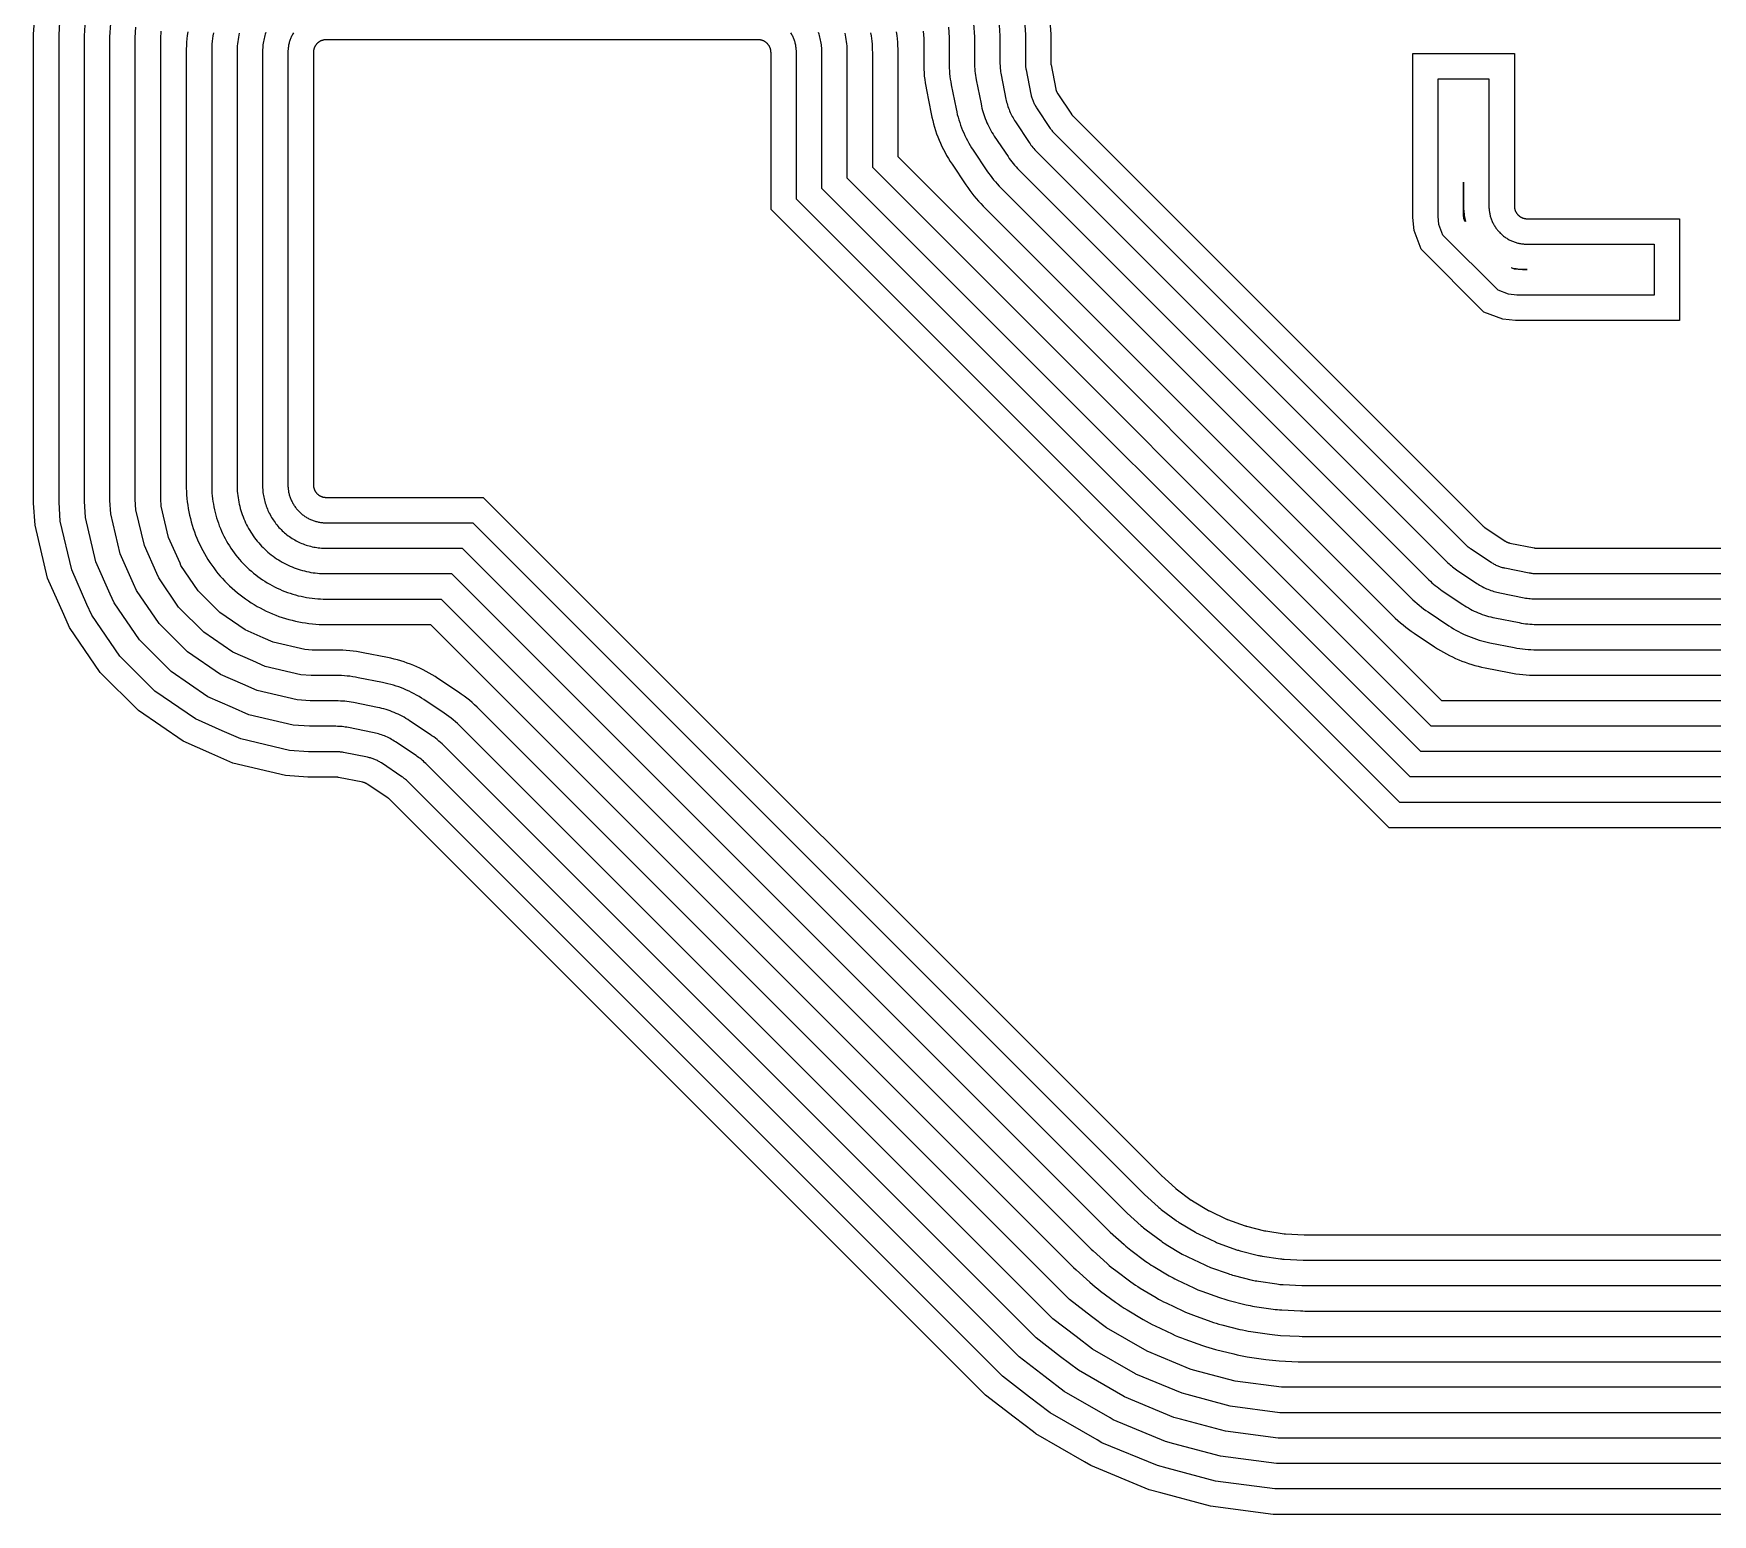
# Model space of a CAD drawing. Header units: metres. Extents: x 4.9 to 17.8, y 3.1 to 11.9.
# Drawn here: x 4.93 to 11.53, y 3.12 to 8.94 of the extents above; entities that cross this region are included whole.
import ezdxf

# ---------------------------------------------------------------- set-up
doc = ezdxf.new("R2010")
doc.units = ezdxf.units.M

msp = doc.modelspace()

# ---------------------------------------------------------------- linework, layer by layer
for points in [[(4.9306, 8.9413), (4.9366, 9.028)], [(5.0306, 8.9379), (5.0358, 9.013)], [(5.1306, 8.9344), (5.135, 8.998)], [(5.2306, 8.9309), (5.2342, 8.983)], [(8.6279, 8.983), (8.6316, 8.9309), (8.6316, 8.83), (8.6317, 8.8214), (8.632, 8.8129), (8.6325, 8.8043), (8.6332, 8.7957), (8.6342, 8.7872), (8.6354, 8.7787), (8.6367, 8.7702), (8.6383, 8.7617), (8.6572, 8.6665), (8.659, 8.6581), (8.661, 8.6497), (8.6632, 8.6414), (8.6656, 8.6331), (8.6682, 8.6249), (8.671, 8.6168), (8.674, 8.6088), (8.6772, 8.6008), (8.6805, 8.5929), (8.6841, 8.5851), (8.6879, 8.5774), (8.6918, 8.5698), (8.696, 8.5622), (8.7003, 8.5548), (8.7048, 8.5475), (8.7095, 8.5403), (8.7635, 8.4595), (8.7683, 8.4524), (8.7734, 8.4455), (8.7786, 8.4386), (8.7839, 8.4319), (8.7895, 8.4253), (8.7952, 8.4189), (8.801, 8.4126), (8.807, 8.4065), (10.4186, 6.7949), (10.4247, 6.7889), (10.431, 6.7831), (10.4374, 6.7774), (10.444, 6.7718), (10.4507, 6.7665), (10.4576, 6.7613), (10.4645, 6.7562), (10.4716, 6.7514), (10.5524, 6.6974), (10.5596, 6.6927), (10.5669, 6.6882), (10.5743, 6.6839), (10.5819, 6.6797), (10.5895, 6.6758), (10.5972, 6.672), (10.605, 6.6684), (10.6129, 6.6651), (10.6209, 6.6619), (10.6289, 6.6589), (10.6371, 6.6561), (10.6452, 6.6535), (10.6535, 6.6511), (10.6618, 6.6489), (10.6702, 6.6469), (10.6786, 6.6451), (10.7738, 6.6262), (10.7823, 6.6246), (10.7908, 6.6232), (10.7993, 6.6221), (10.8078, 6.6211), (10.8164, 6.6204), (10.825, 6.6199), (10.8335, 6.6196), (10.8421, 6.6195), (12.9223, 6.6195)], [(8.7271, 8.998), (8.7316, 8.9344), (8.7316, 8.83), (8.7316, 8.8239), (8.7319, 8.8178), (8.7322, 8.8116), (8.7328, 8.8055), (8.7334, 8.7994), (8.7343, 8.7933), (8.7352, 8.7873), (8.7364, 8.7813), (8.7553, 8.686), (8.7566, 8.68), (8.758, 8.674), (8.7596, 8.6681), (8.7613, 8.6622), (8.7631, 8.6563), (8.7651, 8.6505), (8.7673, 8.6448), (8.7695, 8.6391), (8.772, 8.6334), (8.7745, 8.6278), (8.7772, 8.6223), (8.78, 8.6169), (8.783, 8.6115), (8.7861, 8.6062), (8.7893, 8.601), (8.7926, 8.5958), (8.8466, 8.5151), (8.8501, 8.51), (8.8537, 8.505), (8.8574, 8.5001), (8.8612, 8.4954), (8.8652, 8.4907), (8.8693, 8.4861), (8.8734, 8.4816), (8.8777, 8.4772), (10.4893, 6.8656), (10.4937, 6.8613), (10.4982, 6.8572), (10.5028, 6.8531), (10.5075, 6.8491), (10.5123, 6.8453), (10.5171, 6.8416), (10.5221, 6.838), (10.5272, 6.8345), (10.6079, 6.7805), (10.6131, 6.7772), (10.6183, 6.774), (10.6236, 6.7709), (10.629, 6.7679), (10.6344, 6.7651), (10.64, 6.7624), (10.6455, 6.7599), (10.6512, 6.7574), (10.6569, 6.7552), (10.6626, 6.753), (10.6684, 6.751), (10.6743, 6.7492), (10.6802, 6.7475), (10.6861, 6.7459), (10.6921, 6.7445), (10.6981, 6.7432), (10.7934, 6.7243), (10.7994, 6.7231), (10.8054, 6.7222), (10.8115, 6.7213), (10.8176, 6.7207), (10.8237, 6.7201), (10.8299, 6.7198), (10.836, 6.7195), (10.8421, 6.7195), (12.9223, 6.7195)], [(8.8263, 9.013), (8.8316, 8.9379), (8.8316, 8.83), (8.8316, 8.8263), (8.8317, 8.8227), (8.832, 8.819), (8.8323, 8.8153), (8.8327, 8.8117), (8.8332, 8.808), (8.8338, 8.8044), (8.8344, 8.8008), (8.8534, 8.7055), (8.8542, 8.7019), (8.855, 8.6983), (8.856, 8.6947), (8.857, 8.6912), (8.8581, 8.6877), (8.8593, 8.6842), (8.8606, 8.6808), (8.8619, 8.6773), (8.8634, 8.674), (8.8649, 8.6706), (8.8665, 8.6673), (8.8682, 8.664), (8.87, 8.6608), (8.8719, 8.6576), (8.8738, 8.6545), (8.8758, 8.6514), (8.9298, 8.5706), (8.9319, 8.5676), (8.934, 8.5646), (8.9362, 8.5617), (8.9385, 8.5588), (8.9409, 8.556), (8.9434, 8.5532), (8.9459, 8.5505), (8.9484, 8.5479), (10.56, 6.9363), (10.5626, 6.9338), (10.5653, 6.9312), (10.5681, 6.9288), (10.5709, 6.9264), (10.5738, 6.9241), (10.5767, 6.9219), (10.5797, 6.9198), (10.5827, 6.9177), (10.6635, 6.8637), (10.6666, 6.8617), (10.6697, 6.8598), (10.6729, 6.8579), (10.6761, 6.8561), (10.6794, 6.8544), (10.6827, 6.8528), (10.6861, 6.8513), (10.6894, 6.8498), (10.6929, 6.8485), (10.6963, 6.8472), (10.6998, 6.846), (10.7033, 6.8449), (10.7068, 6.8438), (10.7104, 6.8429), (10.714, 6.8421), (10.7176, 6.8413), (10.8129, 6.8223), (10.8165, 6.8217), (10.8201, 6.8211), (10.8238, 6.8206), (10.8274, 6.8202), (10.8311, 6.8199), (10.8348, 6.8196), (10.8384, 6.8195), (10.8421, 6.8195), (12.9223, 6.8195)], [(8.9255, 9.028), (8.9316, 8.9413), (8.9316, 8.83), (8.9316, 8.8288), (8.9316, 8.8276), (8.9317, 8.8263), (8.9318, 8.8251), (8.9319, 8.8239), (8.9321, 8.8227), (8.9323, 8.8215), (8.9325, 8.8203), (8.9515, 8.725), (8.9517, 8.7238), (8.952, 8.7226), (8.9523, 8.7214), (8.9527, 8.7202), (8.953, 8.7191), (8.9534, 8.7179), (8.9539, 8.7167), (8.9543, 8.7156), (8.9548, 8.7145), (8.9553, 8.7134), (8.9559, 8.7123), (8.9564, 8.7112), (8.957, 8.7101), (8.9576, 8.709), (8.9583, 8.708), (8.9589, 8.707), (9.0129, 8.6262), (9.0136, 8.6252), (9.0143, 8.6242), (9.0151, 8.6232), (9.0158, 8.6222), (9.0166, 8.6213), (9.0174, 8.6204), (9.0183, 8.6195), (9.0191, 8.6186), (10.6307, 7.007), (10.6316, 7.0062), (10.6325, 7.0053), (10.6334, 7.0045), (10.6343, 7.0037), (10.6353, 7.003), (10.6363, 7.0022), (10.6373, 7.0015), (10.6383, 7.0008), (10.7191, 6.9468), (10.7201, 6.9462), (10.7211, 6.9455), (10.7222, 6.9449), (10.7233, 6.9443), (10.7244, 6.9438), (10.7255, 6.9432), (10.7266, 6.9427), (10.7277, 6.9422), (10.7288, 6.9418), (10.73, 6.9413), (10.7312, 6.9409), (10.7323, 6.9406), (10.7335, 6.9402), (10.7347, 6.9399), (10.7359, 6.9396), (10.7371, 6.9394), (10.8324, 6.9204), (10.8336, 6.9202), (10.8348, 6.92), (10.836, 6.9198), (10.8372, 6.9197), (10.8384, 6.9196), (10.8397, 6.9195), (10.8409, 6.9195), (10.8421, 6.9195), (12.9223, 6.9195)], [(14.0556, 3.1185), (9.8065, 3.1185), (9.5595, 3.151), (9.3641, 3.2033), (9.3189, 3.2155), (9.0887, 3.3108), (9.0646, 3.3247), (8.8729, 3.4354), (8.8632, 3.4429), (8.7875, 3.501), (8.6753, 3.587), (6.3314, 5.9309), (6.3305, 5.9317), (6.3296, 5.9326), (6.3287, 5.9334), (6.3278, 5.9342), (6.3268, 5.9349), (6.3259, 5.9357), (6.3249, 5.9364), (6.3238, 5.9371), (6.2431, 5.9911), (6.242, 5.9918), (6.241, 5.9924), (6.2399, 5.993), (6.2389, 5.9936), (6.2378, 5.9942), (6.2367, 5.9947), (6.2356, 5.9952), (6.2344, 5.9957), (6.2333, 5.9962), (6.2321, 5.9966), (6.231, 5.997), (6.2298, 5.9974), (6.2286, 5.9977), (6.2274, 5.998), (6.2262, 5.9983), (6.225, 5.9985), (6.1298, 6.0175), (6.1285, 6.0177), (6.1273, 6.0179), (6.1261, 6.0181), (6.1249, 6.0182), (6.1237, 6.0183), (6.1225, 6.0184), (6.1212, 6.0184), (6.12, 6.0185), (6.0087, 6.0185), (5.922, 6.0245), (5.7139, 6.0734), (5.6319, 6.1096), (5.5188, 6.1596), (5.3429, 6.2801), (5.1922, 6.4308), (5.0717, 6.6067), (5.0491, 6.6578), (4.9855, 6.8018), (4.9366, 7.0099), (4.9306, 7.0966), (4.9306, 8.9413)], [(14.0491, 3.2185), (9.8131, 3.2185), (9.579, 3.2493), (9.39, 3.2999), (9.3511, 3.3104), (9.133, 3.4007), (9.1146, 3.4113), (8.9286, 3.5187), (8.924, 3.5222), (8.8483, 3.5803), (8.7414, 3.6624), (6.4021, 6.0016), (6.3995, 6.0042), (6.3968, 6.0067), (6.394, 6.0091), (6.3912, 6.0115), (6.3884, 6.0138), (6.3854, 6.016), (6.3824, 6.0182), (6.3794, 6.0203), (6.2986, 6.0742), (6.2955, 6.0762), (6.2924, 6.0782), (6.2892, 6.08), (6.286, 6.0818), (6.2827, 6.0835), (6.2794, 6.0851), (6.2761, 6.0866), (6.2727, 6.0881), (6.2693, 6.0895), (6.2658, 6.0907), (6.2623, 6.0919), (6.2588, 6.093), (6.2553, 6.0941), (6.2517, 6.095), (6.2482, 6.0959), (6.2446, 6.0966), (6.1493, 6.1156), (6.1456, 6.1163), (6.142, 6.1168), (6.1384, 6.1173), (6.1347, 6.1177), (6.131, 6.1181), (6.1274, 6.1183), (6.1237, 6.1184), (6.12, 6.1185), (6.0122, 6.1185), (5.937, 6.1237), (5.7458, 6.1687), (5.6723, 6.2011), (5.5677, 6.2473), (5.4071, 6.3573), (5.2694, 6.495), (5.1594, 6.6556), (5.1406, 6.6982), (5.0808, 6.8337), (5.0358, 7.0249), (5.0306, 7.1001), (5.0306, 8.9379)], [(14.0425, 3.3185), (9.8196, 3.3185), (9.5986, 3.3476), (9.4159, 3.3965), (9.3833, 3.4053), (9.1773, 3.4906), (9.1646, 3.4979), (8.9843, 3.602), (8.9092, 3.6596), (8.8074, 3.7377), (6.4728, 6.0723), (6.4685, 6.0766), (6.464, 6.0808), (6.4594, 6.0848), (6.4547, 6.0888), (6.4499, 6.0926), (6.445, 6.0963), (6.44, 6.0999), (6.435, 6.1034), (6.3542, 6.1574), (6.349, 6.1607), (6.3438, 6.1639), (6.3385, 6.167), (6.3331, 6.17), (6.3277, 6.1728), (6.3222, 6.1755), (6.3166, 6.1781), (6.311, 6.1805), (6.3053, 6.1828), (6.2995, 6.1849), (6.2937, 6.1869), (6.2879, 6.1887), (6.282, 6.1905), (6.276, 6.192), (6.2701, 6.1934), (6.2641, 6.1947), (6.1688, 6.2137), (6.1627, 6.2148), (6.1567, 6.2158), (6.1506, 6.2166), (6.1445, 6.2173), (6.1384, 6.2178), (6.1323, 6.2182), (6.1261, 6.2184), (6.12, 6.2185), (6.0156, 6.2185), (5.952, 6.2229), (5.7777, 6.2639), (5.7127, 6.2926), (5.6166, 6.335), (5.4712, 6.4346), (5.3467, 6.5591), (5.2471, 6.7045), (5.2321, 6.7386), (5.176, 6.8656), (5.135, 7.0399), (5.1306, 7.1035), (5.1306, 8.9344)], [(14.036, 3.4185), (9.8262, 3.4185), (9.6182, 3.4458), (9.4418, 3.4931), (9.4155, 3.5001), (9.2217, 3.5804), (9.2146, 3.5845), (9.04, 3.6853), (8.9701, 3.739), (8.8735, 3.8131), (6.5436, 6.143), (6.5374, 6.149), (6.5311, 6.1549), (6.5247, 6.1606), (6.5181, 6.1661), (6.5114, 6.1715), (6.5046, 6.1767), (6.4976, 6.1817), (6.4905, 6.1865), (6.4097, 6.2405), (6.4025, 6.2452), (6.3952, 6.2497), (6.3878, 6.254), (6.3803, 6.2582), (6.3727, 6.2621), (6.3649, 6.2659), (6.3571, 6.2695), (6.3492, 6.2729), (6.3413, 6.2761), (6.3332, 6.279), (6.3251, 6.2818), (6.3169, 6.2844), (6.3086, 6.2868), (6.3003, 6.289), (6.292, 6.291), (6.2836, 6.2928), (6.1883, 6.3117), (6.1798, 6.3133), (6.1714, 6.3147), (6.1628, 6.3158), (6.1543, 6.3168), (6.1457, 6.3175), (6.1372, 6.318), (6.1286, 6.3184), (6.12, 6.3185), (6.0191, 6.3185), (5.967, 6.3221), (5.8096, 6.3591), (5.7531, 6.3841), (5.6654, 6.4228), (5.5354, 6.5118), (5.4239, 6.6233), (5.3349, 6.7533), (5.3235, 6.779), (5.2712, 6.8975), (5.2342, 7.0549), (5.2306, 7.107), (5.2306, 8.9309)], [(14.0294, 3.5185), (9.8327, 3.5185), (9.6377, 3.5441), (9.4677, 3.5897), (9.4477, 3.595), (9.266, 3.6703), (9.2646, 3.6711), (9.0956, 3.7687), (9.031, 3.8183), (8.9396, 3.8884), (6.6143, 6.2137), (6.6064, 6.2214), (6.5983, 6.229), (6.59, 6.2363), (6.5815, 6.2434), (6.5729, 6.2503), (6.5641, 6.257), (6.5552, 6.2634), (6.5461, 6.2697), (6.4653, 6.3237), (6.456, 6.3297), (6.4466, 6.3355), (6.4371, 6.341), (6.4274, 6.3464), (6.4176, 6.3515), (6.4077, 6.3563), (6.3976, 6.3609), (6.3875, 6.3653), (6.3772, 6.3694), (6.3669, 6.3732), (6.3564, 6.3768), (6.3459, 6.3801), (6.3353, 6.3832), (6.3246, 6.386), (6.3139, 6.3886), (6.3031, 6.3909), (6.2078, 6.4098), (6.1969, 6.4118), (6.186, 6.4136), (6.1751, 6.4151), (6.1641, 6.4163), (6.1531, 6.4172), (6.1421, 6.4179), (6.131, 6.4183), (6.12, 6.4185), (6.0226, 6.4185), (5.982, 6.4213), (5.8415, 6.4543), (5.7934, 6.4756), (5.7143, 6.5105), (5.5996, 6.5891), (5.5012, 6.6875), (5.4226, 6.8022), (5.415, 6.8194), (5.3664, 6.9294), (5.3334, 7.0699), (5.3306, 7.1105), (5.3306, 8.9275), (5.3334, 8.968)], [(14.0229, 3.6185), (9.8393, 3.6185), (9.6573, 3.6424), (9.4935, 3.6863), (9.4799, 3.6899), (9.3103, 3.7602), (9.1513, 3.852), (9.0918, 3.8976), (9.0057, 3.9638), (6.685, 6.2844), (6.6753, 6.2939), (6.6654, 6.3031), (6.6553, 6.312), (6.645, 6.3207), (6.6344, 6.3291), (6.6237, 6.3373), (6.6128, 6.3452), (6.6016, 6.3528), (6.5208, 6.4068), (6.5095, 6.4142), (6.498, 6.4213), (6.4864, 6.4281), (6.4746, 6.4346), (6.4626, 6.4408), (6.4504, 6.4467), (6.4382, 6.4523), (6.4258, 6.4576), (6.4132, 6.4627), (6.4006, 6.4674), (6.3878, 6.4717), (6.3749, 6.4758), (6.362, 6.4796), (6.3489, 6.483), (6.3358, 6.4861), (6.3226, 6.4889), (6.2273, 6.5079), (6.214, 6.5104), (6.2007, 6.5125), (6.1873, 6.5143), (6.1739, 6.5158), (6.1605, 6.517), (6.147, 6.5178), (6.1335, 6.5183), (6.12, 6.5185), (6.026, 6.5185), (5.997, 6.5205), (5.8735, 6.5495), (5.8338, 6.567), (5.7632, 6.5982), (5.6637, 6.6664), (5.5785, 6.7516), (5.5103, 6.8511), (5.5065, 6.8598), (5.4616, 6.9613), (5.4326, 7.0849), (5.4306, 7.1139), (5.4306, 8.924), (5.4326, 8.953)], [(5.537, 8.9497), (5.5352, 8.9363), (5.5337, 8.9229), (5.5326, 8.9094), (5.5317, 8.8959), (5.5312, 8.8825), (5.5311, 8.869), (5.5311, 7.169), (5.5312, 7.1555), (5.5317, 7.142), (5.5326, 7.1285), (5.5337, 7.1151), (5.5352, 7.1016), (5.537, 7.0883), (5.5392, 7.0749), (5.5416, 7.0617), (5.5444, 7.0485), (5.5475, 7.0353), (5.551, 7.0223), (5.5547, 7.0093), (5.5588, 6.9964), (5.5632, 6.9837), (5.5679, 6.971), (5.5729, 6.9585), (5.5782, 6.9461), (5.5839, 6.9338), (5.5898, 6.9217), (5.596, 6.9097), (5.6025, 6.8979), (5.6093, 6.8862), (5.6164, 6.8747), (5.6238, 6.8634), (5.6314, 6.8523), (5.6393, 6.8413), (5.6475, 6.8306), (5.6559, 6.82), (5.6646, 6.8097), (5.6735, 6.7996), (5.6827, 6.7897), (5.6922, 6.7801), (5.7018, 6.7706), (5.7117, 6.7614), (5.7218, 6.7525), (5.7321, 6.7438), (5.7427, 6.7354), (5.7534, 6.7272), (5.7644, 6.7193), (5.7755, 6.7117), (5.7868, 6.7043), (5.7983, 6.6972), (5.81, 6.6904), (5.8218, 6.6839), (5.8338, 6.6777), (5.8459, 6.6718), (5.8582, 6.6661), (5.8706, 6.6608), (5.8831, 6.6558), (5.8958, 6.6511), (5.9085, 6.6467), (5.9214, 6.6426), (5.9344, 6.6389), (5.9474, 6.6354), (5.9606, 6.6323), (5.9738, 6.6295), (5.987, 6.6271), (6.0004, 6.6249), (6.0137, 6.6231), (6.0272, 6.6216), (6.0406, 6.6205), (6.0541, 6.6196), (6.0676, 6.6191), (6.0811, 6.619)], [(5.6377, 8.9459), (5.6359, 8.935), (5.6344, 8.924), (5.6332, 8.9131), (5.6323, 8.9021), (5.6316, 8.891), (5.6312, 8.88), (5.6311, 8.869), (5.6311, 7.169), (5.6312, 7.1579), (5.6316, 7.1469), (5.6323, 7.1359), (5.6332, 7.1249), (5.6344, 7.1139), (5.6359, 7.1029), (5.6377, 7.092), (5.6397, 7.0812), (5.642, 7.0704), (5.6445, 7.0596), (5.6474, 7.0489), (5.6504, 7.0383), (5.6538, 7.0278), (5.6574, 7.0174), (5.6612, 7.007), (5.6653, 6.9968), (5.6697, 6.9866), (5.6743, 6.9766), (5.6791, 6.9666), (5.6842, 6.9568), (5.6895, 6.9472), (5.6951, 6.9376), (5.7009, 6.9282), (5.7069, 6.919), (5.7132, 6.9098), (5.7196, 6.9009), (5.7263, 6.8921), (5.7332, 6.8835), (5.7403, 6.875), (5.7476, 6.8668), (5.7552, 6.8587), (5.7629, 6.8508), (5.7708, 6.8431), (5.7789, 6.8355), (5.7871, 6.8282), (5.7956, 6.8211), (5.8042, 6.8142), (5.813, 6.8075), (5.8219, 6.801), (5.8311, 6.7948), (5.8403, 6.7888), (5.8497, 6.783), (5.8593, 6.7774), (5.8689, 6.7721), (5.8787, 6.767), (5.8887, 6.7622), (5.8987, 6.7576), (5.9089, 6.7532), (5.9191, 6.7491), (5.9295, 6.7453), (5.9399, 6.7417), (5.9504, 6.7383), (5.961, 6.7353), (5.9717, 6.7324), (5.9825, 6.7299), (5.9933, 6.7276), (6.0041, 6.7256), (6.015, 6.7238), (6.026, 6.7223), (6.037, 6.7211), (6.048, 6.7202), (6.059, 6.7195), (6.07, 6.7191), (6.0811, 6.719)], [(5.7396, 8.9456), (5.7378, 8.9372), (5.7362, 8.9288), (5.7349, 8.9203), (5.7337, 8.9118), (5.7327, 8.9033), (5.732, 8.8947), (5.7315, 8.8861), (5.7312, 8.8776), (5.7311, 8.869), (5.7311, 7.169), (5.7312, 7.1604), (5.7315, 7.1518), (5.732, 7.1432), (5.7327, 7.1347), (5.7337, 7.1261), (5.7349, 7.1176), (5.7362, 7.1091), (5.7378, 7.1007), (5.7396, 7.0923), (5.7416, 7.0839), (5.7437, 7.0756), (5.7461, 7.0674), (5.7487, 7.0592), (5.7515, 7.0511), (5.7545, 7.043), (5.7577, 7.035), (5.7611, 7.0271), (5.7647, 7.0193), (5.7684, 7.0116), (5.7724, 7.004), (5.7765, 6.9964), (5.7809, 6.989), (5.7854, 6.9817), (5.79, 6.9745), (5.7949, 6.9674), (5.7999, 6.9605), (5.8051, 6.9536), (5.8105, 6.9469), (5.816, 6.9404), (5.8217, 6.9339), (5.8276, 6.9276), (5.8336, 6.9215), (5.8397, 6.9155), (5.846, 6.9096), (5.8525, 6.9039), (5.859, 6.8984), (5.8657, 6.893), (5.8726, 6.8878), (5.8795, 6.8828), (5.8866, 6.8779), (5.8938, 6.8733), (5.9011, 6.8688), (5.9085, 6.8644), (5.9161, 6.8603), (5.9237, 6.8563), (5.9314, 6.8526), (5.9392, 6.849), (5.9471, 6.8456), (5.9551, 6.8424), (5.9632, 6.8394), (5.9713, 6.8366), (5.9795, 6.834), (5.9877, 6.8316), (5.996, 6.8295), (6.0044, 6.8275), (6.0128, 6.8257), (6.0212, 6.8241), (6.0297, 6.8227), (6.0382, 6.8216), (6.0468, 6.8206), (6.0553, 6.8199), (6.0639, 6.8194), (6.0725, 6.8191), (6.0811, 6.819)], [(5.8437, 8.9474), (5.8418, 8.9415), (5.8401, 8.9356), (5.8386, 8.9297), (5.8371, 8.9237), (5.8359, 8.9177), (5.8347, 8.9117), (5.8338, 8.9056), (5.8329, 8.8996), (5.8323, 8.8935), (5.8317, 8.8874), (5.8314, 8.8812), (5.8311, 8.8751), (5.8311, 8.869), (5.8311, 7.169), (5.8311, 7.1628), (5.8314, 7.1567), (5.8317, 7.1506), (5.8323, 7.1445), (5.8329, 7.1384), (5.8338, 7.1323), (5.8347, 7.1262), (5.8359, 7.1202), (5.8371, 7.1142), (5.8386, 7.1082), (5.8401, 7.1023), (5.8418, 7.0964), (5.8437, 7.0905), (5.8457, 7.0847), (5.8478, 7.079), (5.8501, 7.0733), (5.8525, 7.0677), (5.8551, 7.0621), (5.8578, 7.0566), (5.8606, 7.0511), (5.8635, 7.0457), (5.8666, 7.0404), (5.8699, 7.0352), (5.8732, 7.0301), (5.8767, 7.025), (5.8803, 7.02), (5.884, 7.0152), (5.8878, 7.0104), (5.8918, 7.0057), (5.8958, 7.0011), (5.9, 6.9966), (5.9043, 6.9922), (5.9087, 6.9879), (5.9132, 6.9837), (5.9178, 6.9797), (5.9225, 6.9757), (5.9273, 6.9719), (5.9321, 6.9682), (5.9371, 6.9646), (5.9422, 6.9611), (5.9473, 6.9577), (5.9525, 6.9545), (5.9578, 6.9514), (5.9632, 6.9485), (5.9687, 6.9457), (5.9742, 6.943), (5.9798, 6.9404), (5.9854, 6.938), (5.9911, 6.9357), (5.9968, 6.9336), (6.0026, 6.9316), (6.0085, 6.9297), (6.0144, 6.928), (6.0203, 6.9265), (6.0263, 6.925), (6.0323, 6.9238), (6.0383, 6.9226), (6.0444, 6.9217), (6.0505, 6.9208), (6.0566, 6.9202), (6.0627, 6.9196), (6.0688, 6.9193), (6.0749, 6.919), (6.0811, 6.919)], [(5.9524, 8.9461), (5.9506, 8.9429), (5.9488, 8.9397), (5.9471, 8.9364), (5.9455, 8.9331), (5.9439, 8.9297), (5.9425, 8.9264), (5.9411, 8.9229), (5.9398, 8.9195), (5.9386, 8.916), (5.9375, 8.9125), (5.9365, 8.909), (5.9356, 8.9054), (5.9347, 8.9018), (5.9339, 8.8982), (5.9333, 8.8946), (5.9327, 8.891), (5.9322, 8.8873), (5.9318, 8.8837), (5.9315, 8.88), (5.9312, 8.8763), (5.9311, 8.8726), (5.9311, 8.869), (5.9311, 7.169), (5.9311, 7.1653), (5.9312, 7.1616), (5.9315, 7.1579), (5.9318, 7.1543), (5.9322, 7.1506), (5.9327, 7.147), (5.9333, 7.1433), (5.9339, 7.1397), (5.9347, 7.1361), (5.9356, 7.1325), (5.9365, 7.129), (5.9375, 7.1254), (5.9386, 7.1219), (5.9398, 7.1184), (5.9411, 7.115), (5.9425, 7.1116), (5.9439, 7.1082), (5.9455, 7.1048), (5.9471, 7.1015), (5.9488, 7.0983), (5.9506, 7.095), (5.9524, 7.0918), (5.9543, 7.0887), (5.9563, 7.0856), (5.9584, 7.0826), (5.9606, 7.0796), (5.9628, 7.0767), (5.9651, 7.0738), (5.9675, 7.071), (5.9699, 7.0682), (5.9724, 7.0655), (5.975, 7.0629), (5.9776, 7.0603), (5.9803, 7.0578), (5.9831, 7.0554), (5.9859, 7.053), (5.9888, 7.0507), (5.9917, 7.0485), (5.9947, 7.0463), (5.9977, 7.0442), (6.0008, 7.0422), (6.0039, 7.0403), (6.0071, 7.0384), (6.0104, 7.0367), (6.0136, 7.035), (6.0169, 7.0334), (6.0203, 7.0318), (6.0237, 7.0304), (6.0271, 7.029), (6.0305, 7.0277), (6.034, 7.0265), (6.0375, 7.0254), (6.0411, 7.0244), (6.0446, 7.0235), (6.0482, 7.0226), (6.0518, 7.0218), (6.0554, 7.0212), (6.0591, 7.0206), (6.0627, 7.0201), (6.0664, 7.0197), (6.07, 7.0194), (6.0737, 7.0191), (6.0774, 7.019), (6.0811, 7.019)], [(13.5995, 5.8193), (10.2626, 5.8193), (7.8311, 8.2509), (7.8311, 8.869), (7.831, 8.8702), (7.831, 8.8714), (7.8309, 8.8726), (7.8308, 8.8739), (7.8307, 8.8751), (7.8305, 8.8763), (7.8303, 8.8775), (7.8301, 8.8787), (7.8298, 8.8799), (7.8296, 8.8811), (7.8293, 8.8823), (7.8289, 8.8835), (7.8285, 8.8846), (7.8281, 8.8858), (7.8277, 8.887), (7.8273, 8.8881), (7.8268, 8.8892), (7.8263, 8.8903), (7.8257, 8.8914), (7.8252, 8.8925), (7.8246, 8.8936), (7.8239, 8.8947), (7.8233, 8.8957), (7.8226, 8.8967), (7.8219, 8.8978), (7.8212, 8.8987), (7.8205, 8.8997), (7.8197, 8.9007), (7.8189, 8.9016), (7.8181, 8.9025), (7.8173, 8.9034), (7.8164, 8.9043), (7.8155, 8.9052), (7.8146, 8.906), (7.8137, 8.9068), (7.8128, 8.9076), (7.8118, 8.9084), (7.8108, 8.9091), (7.8099, 8.9098), (7.8088, 8.9105), (7.8078, 8.9112), (7.8068, 8.9118), (7.8057, 8.9125), (7.8046, 8.9131), (7.8035, 8.9136), (7.8024, 8.9142), (7.8013, 8.9147), (7.8002, 8.9152), (7.7991, 8.9156), (7.7979, 8.916), (7.7967, 8.9164), (7.7956, 8.9168), (7.7944, 8.9172), (7.7932, 8.9175), (7.792, 8.9177), (7.7908, 8.918), (7.7896, 8.9182), (7.7884, 8.9184), (7.7872, 8.9186), (7.786, 8.9187), (7.7847, 8.9188), (7.7835, 8.9189), (7.7823, 8.9189), (7.7811, 8.919), (6.0811, 8.919), (6.0798, 8.9189), (6.0786, 8.9189), (6.0774, 8.9188), (6.0762, 8.9187), (6.0749, 8.9186), (6.0737, 8.9184), (6.0725, 8.9182), (6.0713, 8.918), (6.0701, 8.9177), (6.0689, 8.9175), (6.0677, 8.9172), (6.0665, 8.9168), (6.0654, 8.9164), (6.0642, 8.916), (6.0631, 8.9156), (6.0619, 8.9152), (6.0608, 8.9147), (6.0597, 8.9142), (6.0586, 8.9136), (6.0575, 8.9131), (6.0564, 8.9125), (6.0554, 8.9118), (6.0543, 8.9112), (6.0533, 8.9105), (6.0523, 8.9098), (6.0513, 8.9091), (6.0503, 8.9084), (6.0493, 8.9076), (6.0484, 8.9068), (6.0475, 8.906), (6.0466, 8.9052), (6.0457, 8.9043), (6.0449, 8.9034), (6.044, 8.9025), (6.0432, 8.9016), (6.0424, 8.9007), (6.0416, 8.8997), (6.0409, 8.8987), (6.0402, 8.8978), (6.0395, 8.8967), (6.0388, 8.8957), (6.0382, 8.8947), (6.0376, 8.8936), (6.037, 8.8925), (6.0364, 8.8914), (6.0359, 8.8903), (6.0354, 8.8892), (6.0349, 8.8881), (6.0344, 8.887), (6.034, 8.8858), (6.0336, 8.8846), (6.0332, 8.8835), (6.0329, 8.8823), (6.0326, 8.8811), (6.0323, 8.8799), (6.032, 8.8787), (6.0318, 8.8775), (6.0316, 8.8763), (6.0314, 8.8751), (6.0313, 8.8739), (6.0312, 8.8726), (6.0311, 8.8714), (6.0311, 8.8702), (6.0311, 8.869), (6.0311, 7.169), (6.0311, 7.1677), (6.0311, 7.1665), (6.0312, 7.1653), (6.0313, 7.1641), (6.0314, 7.1628), (6.0316, 7.1616), (6.0318, 7.1604), (6.032, 7.1592), (6.0323, 7.158), (6.0326, 7.1568), (6.0329, 7.1556), (6.0332, 7.1544), (6.0336, 7.1533), (6.034, 7.1521), (6.0344, 7.151), (6.0349, 7.1498), (6.0354, 7.1487), (6.0359, 7.1476), (6.0364, 7.1465), (6.037, 7.1454), (6.0376, 7.1443), (6.0382, 7.1433), (6.0388, 7.1422), (6.0395, 7.1412), (6.0402, 7.1402), (6.0409, 7.1392), (6.0416, 7.1382), (6.0424, 7.1372), (6.0432, 7.1363), (6.044, 7.1354), (6.0449, 7.1345), (6.0457, 7.1336), (6.0466, 7.1327), (6.0475, 7.1319), (6.0484, 7.1311), (6.0493, 7.1303), (6.0503, 7.1295), (6.0513, 7.1288), (6.0523, 7.1281), (6.0533, 7.1274), (6.0543, 7.1267), (6.0554, 7.1261), (6.0564, 7.1255), (6.0575, 7.1249), (6.0586, 7.1243), (6.0597, 7.1238), (6.0608, 7.1233), (6.0619, 7.1228), (6.0631, 7.1223), (6.0642, 7.1219), (6.0654, 7.1215), (6.0665, 7.1211), (6.0677, 7.1208), (6.0689, 7.1205), (6.0701, 7.1202), (6.0713, 7.1199), (6.0725, 7.1197), (6.0737, 7.1195), (6.0749, 7.1193), (6.0762, 7.1192), (6.0774, 7.1191), (6.0786, 7.119), (6.0798, 7.119), (6.0811, 7.119)], [(13.5581, 5.9193), (10.304, 5.9193), (7.9311, 8.2923), (7.9311, 8.869), (7.931, 8.8726), (7.9309, 8.8763), (7.9307, 8.88), (7.9303, 8.8837), (7.9299, 8.8873), (7.9294, 8.891), (7.9289, 8.8946), (7.9282, 8.8982), (7.9274, 8.9018), (7.9266, 8.9054), (7.9256, 8.909), (7.9246, 8.9125), (7.9235, 8.916), (7.9223, 8.9195), (7.921, 8.9229), (7.9196, 8.9264), (7.9182, 8.9297), (7.9167, 8.9331), (7.915, 8.9364), (7.9134, 8.9397), (7.9116, 8.9429), (7.9097, 8.9461)], [(13.5167, 6.0193), (10.3454, 6.0193), (8.0311, 8.3337), (8.0311, 8.869), (8.031, 8.8751), (8.0308, 8.8812), (8.0304, 8.8874), (8.0299, 8.8935), (8.0292, 8.8996), (8.0284, 8.9056), (8.0274, 8.9117), (8.0263, 8.9177), (8.025, 8.9237), (8.0236, 8.9297), (8.022, 8.9356), (8.0203, 8.9415), (8.0184, 8.9474)], [(13.4753, 6.1193), (10.3869, 6.1193), (8.1311, 8.3751), (8.1311, 8.869), (8.131, 8.8776), (8.1306, 8.8861), (8.1301, 8.8947), (8.1294, 8.9033), (8.1284, 8.9118), (8.1273, 8.9203), (8.1259, 8.9288), (8.1243, 8.9372), (8.1226, 8.9456)], [(13.4339, 6.2193), (10.4283, 6.2193), (8.2311, 8.4165), (8.2311, 8.869), (8.2309, 8.88), (8.2305, 8.891), (8.2298, 8.9021), (8.2289, 8.9131), (8.2277, 8.924), (8.2262, 8.935), (8.2244, 8.9459)], [(13.3924, 6.3193), (10.4697, 6.3193), (8.3311, 8.458), (8.3311, 8.869), (8.3309, 8.8825), (8.3304, 8.8959), (8.3296, 8.9094), (8.3284, 8.9229), (8.3269, 8.9363), (8.3251, 8.9497)], [(8.4296, 8.953), (8.4316, 8.924), (8.4316, 8.83), (8.4317, 8.8165), (8.4322, 8.803), (8.4331, 8.7896), (8.4342, 8.7761), (8.4357, 8.7627), (8.4375, 8.7493), (8.4397, 8.736), (8.4421, 8.7227), (8.4611, 8.6274), (8.4639, 8.6142), (8.467, 8.6011), (8.4704, 8.588), (8.4742, 8.5751), (8.4783, 8.5622), (8.4827, 8.5494), (8.4874, 8.5368), (8.4924, 8.5243), (8.4977, 8.5119), (8.5033, 8.4996), (8.5092, 8.4875), (8.5155, 8.4755), (8.522, 8.4636), (8.5288, 8.452), (8.5358, 8.4405), (8.5432, 8.4292), (8.5972, 8.3484), (8.6048, 8.3373), (8.6127, 8.3263), (8.6209, 8.3156), (8.6293, 8.305), (8.638, 8.2947), (8.647, 8.2846), (8.6562, 8.2747), (8.6656, 8.265), (10.2771, 6.6535), (10.2868, 6.6441), (10.2967, 6.6349), (10.3068, 6.6259), (10.3171, 6.6172), (10.3277, 6.6088), (10.3384, 6.6006), (10.3494, 6.5927), (10.3605, 6.5851), (10.4413, 6.5311), (10.4526, 6.5237), (10.4641, 6.5167), (10.4757, 6.5099), (10.4876, 6.5034), (10.4996, 6.4971), (10.5117, 6.4912), (10.524, 6.4856), (10.5364, 6.4803), (10.5489, 6.4753), (10.5616, 6.4706), (10.5743, 6.4662), (10.5872, 6.4621), (10.6001, 6.4583), (10.6132, 6.4549), (10.6263, 6.4518), (10.6395, 6.449), (10.7348, 6.43), (10.7481, 6.4276), (10.7614, 6.4254), (10.7748, 6.4236), (10.7882, 6.4221), (10.8017, 6.421), (10.8151, 6.4201), (10.8286, 6.4196), (10.8421, 6.4195), (12.9223, 6.4195)], [(8.5288, 8.968), (8.5316, 8.9275), (8.5316, 8.83), (8.5317, 8.819), (8.5321, 8.8079), (8.5328, 8.7969), (8.5337, 8.7859), (8.5349, 8.7749), (8.5364, 8.764), (8.5382, 8.7531), (8.5402, 8.7422), (8.5592, 8.6469), (8.5615, 8.6361), (8.564, 8.6254), (8.5668, 8.6147), (8.5699, 8.6041), (8.5732, 8.5936), (8.5768, 8.5831), (8.5807, 8.5728), (8.5848, 8.5625), (8.5891, 8.5524), (8.5937, 8.5423), (8.5986, 8.5324), (8.6037, 8.5226), (8.609, 8.5129), (8.6145, 8.5034), (8.6203, 8.494), (8.6264, 8.4847), (8.6803, 8.404), (8.6866, 8.3948), (8.693, 8.3859), (8.6997, 8.3771), (8.7066, 8.3685), (8.7137, 8.36), (8.7211, 8.3518), (8.7286, 8.3437), (8.7363, 8.3358), (10.3479, 6.7242), (10.3558, 6.7165), (10.3639, 6.709), (10.3721, 6.7016), (10.3806, 6.6945), (10.3892, 6.6876), (10.398, 6.6809), (10.4069, 6.6745), (10.4161, 6.6682), (10.4968, 6.6143), (10.5061, 6.6082), (10.5155, 6.6024), (10.525, 6.5969), (10.5347, 6.5915), (10.5445, 6.5865), (10.5544, 6.5816), (10.5645, 6.577), (10.5746, 6.5727), (10.5849, 6.5686), (10.5952, 6.5647), (10.6057, 6.5611), (10.6162, 6.5578), (10.6268, 6.5547), (10.6375, 6.5519), (10.6482, 6.5493), (10.659, 6.5471), (10.7543, 6.5281), (10.7652, 6.5261), (10.7761, 6.5243), (10.787, 6.5228), (10.798, 6.5216), (10.809, 6.5207), (10.82, 6.52), (10.8311, 6.5196), (10.8421, 6.5195), (12.9223, 6.5195)], [(10.805, 8.215), (11.405, 8.215), (11.405, 7.815), (10.7599, 7.815), (10.7092, 7.8205), (10.6355, 7.848), (10.388, 8.0955), (10.3605, 8.1692), (10.355, 8.2199), (10.355, 8.865), (10.755, 8.865), (10.755, 8.265), (10.755, 8.2638), (10.7551, 8.2626), (10.7551, 8.2613), (10.7553, 8.2601), (10.7554, 8.2589), (10.7556, 8.2577), (10.7557, 8.2565), (10.756, 8.2553), (10.7562, 8.2541), (10.7565, 8.2529), (10.7568, 8.2517), (10.7572, 8.2505), (10.7575, 8.2493), (10.7579, 8.2482), (10.7584, 8.247), (10.7588, 8.2459), (10.7593, 8.2448), (10.7598, 8.2436), (10.7604, 8.2425), (10.7609, 8.2414), (10.7615, 8.2404), (10.7621, 8.2393), (10.7628, 8.2383), (10.7634, 8.2372), (10.7641, 8.2362), (10.7649, 8.2352), (10.7656, 8.2343), (10.7664, 8.2333), (10.7672, 8.2324), (10.768, 8.2314), (10.7688, 8.2305), (10.7697, 8.2297), (10.7705, 8.2288), (10.7714, 8.228), (10.7724, 8.2272), (10.7733, 8.2264), (10.7743, 8.2256), (10.7752, 8.2249), (10.7762, 8.2241), (10.7772, 8.2234), (10.7783, 8.2228), (10.7793, 8.2221), (10.7804, 8.2215), (10.7814, 8.2209), (10.7825, 8.2204), (10.7836, 8.2198), (10.7848, 8.2193), (10.7859, 8.2188), (10.787, 8.2184), (10.7882, 8.2179), (10.7893, 8.2175), (10.7905, 8.2172), (10.7917, 8.2168), (10.7929, 8.2165), (10.7941, 8.2162), (10.7953, 8.216), (10.7965, 8.2157), (10.7977, 8.2156), (10.7989, 8.2154), (10.8001, 8.2153), (10.8013, 8.2151), (10.8026, 8.2151), (10.8038, 8.215), (10.805, 8.215)], [(10.805, 8.115), (11.305, 8.115), (11.305, 7.915), (10.7652, 7.915), (10.7324, 7.9185), (10.6908, 7.9341), (10.4741, 8.1508), (10.4585, 8.1924), (10.455, 8.2252), (10.455, 8.765), (10.655, 8.765), (10.655, 8.265), (10.6551, 8.2613), (10.6552, 8.2577), (10.6554, 8.254), (10.6557, 8.2503), (10.6561, 8.2467), (10.6566, 8.243), (10.6572, 8.2394), (10.6579, 8.2357), (10.6587, 8.2321), (10.6595, 8.2286), (10.6604, 8.225), (10.6615, 8.2215), (10.6626, 8.218), (10.6638, 8.2145), (10.6651, 8.211), (10.6664, 8.2076), (10.6679, 8.2042), (10.6694, 8.2009), (10.671, 8.1976), (10.6727, 8.1943), (10.6745, 8.1911), (10.6764, 8.1879), (10.6783, 8.1848), (10.6803, 8.1817), (10.6824, 8.1786), (10.6845, 8.1757), (10.6868, 8.1727), (10.6891, 8.1699), (10.6914, 8.167), (10.6939, 8.1643), (10.6964, 8.1616), (10.6989, 8.1589), (10.7016, 8.1564), (10.7043, 8.1539), (10.707, 8.1514), (10.7099, 8.1491), (10.7127, 8.1468), (10.7157, 8.1445), (10.7186, 8.1424), (10.7217, 8.1403), (10.7248, 8.1383), (10.7279, 8.1364), (10.7311, 8.1345), (10.7343, 8.1327), (10.7376, 8.131), (10.7409, 8.1294), (10.7442, 8.1279), (10.7476, 8.1264), (10.751, 8.1251), (10.7545, 8.1238), (10.758, 8.1226), (10.7615, 8.1215), (10.765, 8.1204), (10.7686, 8.1195), (10.7721, 8.1187), (10.7757, 8.1179), (10.7794, 8.1172), (10.783, 8.1166), (10.7867, 8.1161), (10.7903, 8.1157), (10.794, 8.1154), (10.7977, 8.1152), (10.8013, 8.1151), (10.805, 8.115)], [(10.555, 8.3594), (10.555, 8.265), (10.5551, 8.2589), (10.5553, 8.2527), (10.5557, 8.2466), (10.5562, 8.2405), (10.5569, 8.2344), (10.5577, 8.2283), (10.5587, 8.2223), (10.5598, 8.2162), (10.5611, 8.2102), (10.5625, 8.2043), (10.5627, 8.2036), (10.5601, 8.2061), (10.5566, 8.2156), (10.555, 8.2306), (10.555, 8.3594)], [(10.7436, 8.0227), (10.7443, 8.0225), (10.7502, 8.0211), (10.7562, 8.0198), (10.7623, 8.0187), (10.7683, 8.0177), (10.7744, 8.0169), (10.7805, 8.0162), (10.7866, 8.0157), (10.7927, 8.0153), (10.7989, 8.0151), (10.805, 8.015), (10.7706, 8.015), (10.7556, 8.0166), (10.7461, 8.0202), (10.7436, 8.0227)], [(6.0811, 7.119), (6.6992, 7.119), (9.3651, 4.453), (9.366, 4.4522), (9.3669, 4.4513), (9.4215, 4.4019), (9.4224, 4.4011), (9.4233, 4.4003), (9.4243, 4.3995), (9.4252, 4.3988), (9.4844, 4.3549), (9.4854, 4.3542), (9.4864, 4.3535), (9.4874, 4.3528), (9.4885, 4.3522), (9.5516, 4.3143), (9.5527, 4.3137), (9.5538, 4.3131), (9.5549, 4.3125), (9.556, 4.312), (9.6225, 4.2805), (9.6236, 4.28), (9.6248, 4.2795), (9.6259, 4.2791), (9.6271, 4.2786), (9.6964, 4.2538), (9.6976, 4.2534), (9.6987, 4.2531), (9.6999, 4.2527), (9.7011, 4.2524), (9.7725, 4.2345), (9.7737, 4.2342), (9.7749, 4.234), (9.7761, 4.2337), (9.7773, 4.2335), (9.8502, 4.2227), (9.8514, 4.2226), (9.8526, 4.2224), (9.8538, 4.2223), (9.8551, 4.2223), (9.9286, 4.2186), (9.9298, 4.2186), (9.9311, 4.2186), (13.9311, 4.2186)], [(6.0811, 7.019), (6.6577, 7.019), (9.2944, 4.3823), (9.297, 4.3797), (9.2997, 4.3772), (9.3543, 4.3278), (9.3571, 4.3253), (9.3599, 4.323), (9.3627, 4.3207), (9.3657, 4.3184), (9.4248, 4.2746), (9.4278, 4.2724), (9.4308, 4.2703), (9.4339, 4.2683), (9.4371, 4.2664), (9.5002, 4.2285), (9.5034, 4.2267), (9.5066, 4.2249), (9.5099, 4.2232), (9.5132, 4.2216), (9.5798, 4.1901), (9.5831, 4.1886), (9.5865, 4.1871), (9.5899, 4.1858), (9.5934, 4.1845), (9.6627, 4.1597), (9.6662, 4.1585), (9.6697, 4.1574), (9.6732, 4.1563), (9.6768, 4.1554), (9.7482, 4.1375), (9.7518, 4.1366), (9.7554, 4.1359), (9.759, 4.1352), (9.7627, 4.1346), (9.8355, 4.1238), (9.8392, 4.1233), (9.8428, 4.1229), (9.8465, 4.1226), (9.8502, 4.1224), (9.9237, 4.1188), (9.9274, 4.1186), (9.9311, 4.1186), (13.9311, 4.1186)], [(6.0811, 6.919), (6.6163, 6.919), (9.2237, 4.3116), (9.2281, 4.3073), (9.2326, 4.3031), (9.2871, 4.2537), (9.2917, 4.2496), (9.2964, 4.2457), (9.3012, 4.2418), (9.3061, 4.2381), (9.3653, 4.1942), (9.3702, 4.1907), (9.3753, 4.1872), (9.3804, 4.1838), (9.3857, 4.1806), (9.4488, 4.1428), (9.4541, 4.1397), (9.4595, 4.1367), (9.4649, 4.1339), (9.4705, 4.1312), (9.537, 4.0997), (9.5426, 4.0972), (9.5482, 4.0947), (9.5539, 4.0925), (9.5597, 4.0903), (9.629, 4.0655), (9.6348, 4.0635), (9.6407, 4.0617), (9.6466, 4.06), (9.6525, 4.0584), (9.7239, 4.0405), (9.7299, 4.0391), (9.7359, 4.0378), (9.7419, 4.0367), (9.748, 4.0357), (9.8208, 4.0249), (9.8269, 4.0241), (9.833, 4.0234), (9.8391, 4.0229), (9.8452, 4.0225), (9.9188, 4.0189), (9.9249, 4.0187), (9.9311, 4.0186), (13.9311, 4.0186)], [(6.0811, 6.819), (6.5749, 6.819), (9.153, 4.2409), (9.1591, 4.2349), (9.1654, 4.229), (9.22, 4.1796), (9.2264, 4.1739), (9.233, 4.1684), (9.2397, 4.163), (9.2465, 4.1578), (9.3057, 4.1139), (9.3126, 4.1089), (9.3197, 4.104), (9.3269, 4.0993), (9.3342, 4.0948), (9.3974, 4.057), (9.4048, 4.0527), (9.4124, 4.0485), (9.42, 4.0446), (9.4277, 4.0408), (9.4943, 4.0093), (9.5021, 4.0057), (9.51, 4.0023), (9.5179, 3.9992), (9.526, 3.9962), (9.5953, 3.9714), (9.6035, 3.9686), (9.6116, 3.966), (9.6199, 3.9636), (9.6282, 3.9614), (9.6996, 3.9435), (9.708, 3.9415), (9.7164, 3.9397), (9.7248, 3.9382), (9.7333, 3.9368), (9.8062, 3.926), (9.8147, 3.9248), (9.8232, 3.9239), (9.8318, 3.9231), (9.8403, 3.9226), (9.9139, 3.919), (9.9225, 3.9187), (9.9311, 3.9186), (13.9311, 3.9186)], [(6.0811, 6.719), (6.5335, 6.719), (9.0823, 4.1702), (9.0902, 4.1625), (9.0983, 4.1549), (9.1528, 4.1055), (9.1611, 4.0982), (9.1696, 4.0911), (9.1782, 4.0842), (9.187, 4.0775), (9.2461, 4.0336), (9.2551, 4.0271), (9.2642, 4.0209), (9.2734, 4.0149), (9.2828, 4.0091), (9.346, 3.9712), (9.3555, 3.9657), (9.3652, 3.9603), (9.375, 3.9552), (9.3849, 3.9504), (9.4515, 3.9189), (9.4615, 3.9143), (9.4717, 3.91), (9.482, 3.9059), (9.4923, 3.902), (9.5616, 3.8772), (9.5721, 3.8736), (9.5826, 3.8703), (9.5932, 3.8672), (9.6039, 3.8644), (9.6753, 3.8465), (9.6861, 3.8439), (9.6969, 3.8417), (9.7077, 3.8396), (9.7186, 3.8379), (9.7915, 3.8271), (9.8024, 3.8256), (9.8134, 3.8244), (9.8244, 3.8234), (9.8354, 3.8227), (9.909, 3.8191), (9.92, 3.8187), (9.9311, 3.8186), (13.9311, 3.8186)], [(6.0811, 6.619), (6.4921, 6.619), (9.0116, 4.0995), (9.0212, 4.09), (9.0311, 4.0808), (9.0857, 4.0314), (9.0958, 4.0224), (9.1061, 4.0138), (9.1167, 4.0053), (9.1274, 3.9971), (9.1865, 3.9533), (9.1975, 3.9454), (9.2086, 3.9377), (9.2199, 3.9304), (9.2314, 3.9233), (9.2946, 3.8854), (9.3062, 3.8786), (9.3181, 3.8721), (9.3301, 3.8659), (9.3422, 3.86), (9.4088, 3.8285), (9.421, 3.8229), (9.4334, 3.8176), (9.446, 3.8126), (9.4586, 3.8079), (9.528, 3.783), (9.5407, 3.7787), (9.5536, 3.7746), (9.5665, 3.7708), (9.5796, 3.7674), (9.651, 3.7495), (9.6642, 3.7464), (9.6774, 3.7436), (9.6906, 3.7411), (9.704, 3.739), (9.7768, 3.7282), (9.7902, 3.7263), (9.8036, 3.7248), (9.8171, 3.7237), (9.8305, 3.7229), (9.9041, 3.7192), (9.9176, 3.7188), (9.9311, 3.7186), (13.9311, 3.7186)]]:
    msp.add_lwpolyline(points)

doc.saveas('drawing.dxf')
